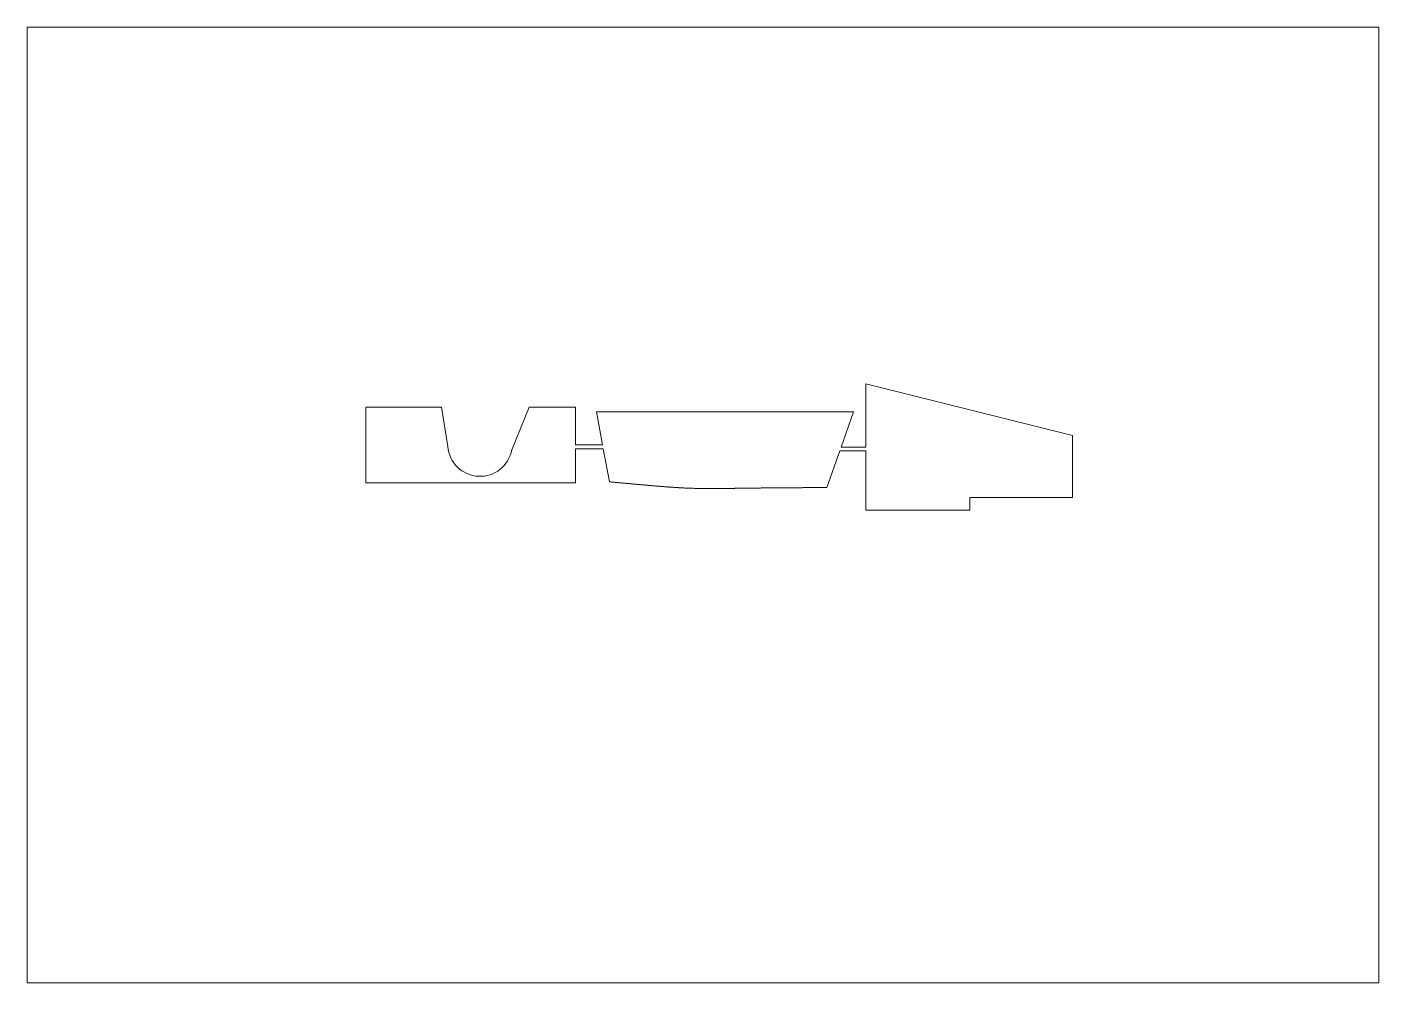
# Paper-space layout 'Sheet' of a CAD drawing. Header units: millimetres. Extents: x 0 to 420, y 0 to 297.
# The model-space entities are those that its viewports show. They can reach past a viewport. Long polylines and large blocks are cut down to what shows.
import ezdxf

# ---------------------------------------------------------------- set-up
doc = ezdxf.new("R2010")
doc.units = ezdxf.units.MM
doc.layers.add('Geometries', color=7, linetype='Continuous')

msp = doc.modelspace()

# ---------------------------------------------------------------- linework, layer by layer
at = {"layer": 'Geometries', "linetype": 'Continuous', "lineweight": 13}
for p, q in [((260.55, 186.1), (324.75, 170.14)), ((260.55, 186.1), (260.55, 166.5)), ((105.25, 178.9), (105.25, 155.4)), ((128.73, 178.9), (105.25, 178.9)), ((130.75, 166.65), (128.73, 178.9)), ((150.57, 165.67), (156.01, 178.9)), ((170.37, 178.9), (156.01, 178.9)), ((170.37, 178.9), (170.37, 167.15)), ((256.79, 177.4), (176.88, 177.4)), ((176.88, 177.4), (178.8, 167.15)), ((256.79, 177.4), (252.92, 166.5)), ((324.75, 150.84), (324.75, 170.14)), ((170.37, 167.15), (178.8, 167.15)), ((179.03, 165.9), (170.37, 165.9)), ((170.37, 165.9), (170.37, 155.4)), ((179.03, 165.9), (180.94, 155.71)), ((252.5, 165.3), (248.45, 153.9)), ((252.5, 165.3), (260.55, 165.3)), ((260.55, 166.5), (252.92, 166.5)), ((260.55, 165.3), (260.55, 146.9)), ((105.25, 155.4), (170.37, 155.4)), ((292.9, 146.9), (292.89, 150.84)), ((292.89, 150.84), (324.75, 150.84)), ((292.9, 146.9), (260.55, 146.9))]:
    msp.add_line(p, q, dxfattribs=at)
at = {"layer": 'Geometries', "linetype": 'Continuous', "lineweight": 13, "flags": 128}
msp.add_lwpolyline([(180.94, 155.71), (181.16, 155.68), (181.38, 155.66), (181.6, 155.64), (181.82, 155.62), (182.04, 155.6), (182.26, 155.58), (182.47, 155.56), (182.71, 155.54), (182.94, 155.52), (183.17, 155.5), (183.4, 155.47), (183.63, 155.45), (183.86, 155.43), (184.09, 155.41), (184.31, 155.39), (184.54, 155.37), (184.76, 155.35), (184.98, 155.33), (185.19, 155.31), (185.4, 155.29), (185.62, 155.27), (185.83, 155.25), (186.05, 155.23), (186.26, 155.21), (186.47, 155.19), (186.68, 155.17), (186.88, 155.15), (187.09, 155.13), (187.29, 155.11), (187.49, 155.09), (187.69, 155.08), (187.9, 155.06), (188.1, 155.04), (188.3, 155.02), (188.49, 155), (188.69, 154.99), (188.89, 154.97), (189.08, 154.95), (189.27, 154.93), (189.46, 154.91), (189.66, 154.9), (189.84, 154.88), (190.03, 154.86), (190.21, 154.85), (190.39, 154.83), (190.58, 154.82), (190.79, 154.8), (191, 154.78), (191.21, 154.76), (191.42, 154.74), (191.63, 154.72), (191.84, 154.7), (192.04, 154.69), (192.24, 154.67), (192.45, 154.65), (192.65, 154.63), (192.84, 154.62), (193.04, 154.6), (193.23, 154.58), (193.41, 154.57), (193.59, 154.55), (193.77, 154.54), (193.95, 154.52), (194.16, 154.5), (194.36, 154.49), (194.56, 154.47), (194.77, 154.45), (194.97, 154.43), (195.16, 154.42), (195.36, 154.4), (195.54, 154.39), (195.72, 154.37), (195.89, 154.36), (196.07, 154.34), (196.24, 154.33), (196.42, 154.32), (196.62, 154.3), (196.82, 154.28), (197.03, 154.27), (197.23, 154.25), (197.43, 154.24), (197.62, 154.22), (197.81, 154.21), (198, 154.19), (198.19, 154.18), (198.38, 154.16), (198.57, 154.15), (198.76, 154.13), (198.95, 154.12), (199.13, 154.11), (199.31, 154.09), (199.49, 154.08), (199.67, 154.07), (199.85, 154.06), (200.03, 154.04), (200.2, 154.03), (200.38, 154.02), (200.56, 154.01), (200.73, 153.99), (200.9, 153.98), (201.07, 153.97), (201.25, 153.96), (201.43, 153.95), (201.61, 153.94), (201.79, 153.93), (201.96, 153.92), (202.14, 153.9), (202.34, 153.89), (202.54, 153.88), (202.74, 153.87), (202.94, 153.86), (203.14, 153.85), (203.35, 153.84), (203.54, 153.82), (203.74, 153.81), (203.94, 153.8), (204.14, 153.79), (204.33, 153.78), (204.55, 153.77), (204.78, 153.76), (205, 153.75), (205.22, 153.74), (205.44, 153.73), (205.66, 153.73), (205.92, 153.72), (206.17, 153.71), (206.43, 153.7), (206.68, 153.69), (207.01, 153.68), (207.34, 153.67), (207.66, 153.66), (207.99, 153.65), (208.31, 153.64), (208.63, 153.64), (208.96, 153.63), (209.26, 153.62), (209.55, 153.62), (209.85, 153.62), (210.15, 153.61), (210.45, 153.61), (210.75, 153.61), (210.97, 153.61), (211.18, 153.6), (211.39, 153.6), (211.6, 153.6), (211.81, 153.6), (212.03, 153.6), (212.24, 153.6), (212.45, 153.6), (212.67, 153.6), (212.86, 153.6), (213.05, 153.6), (213.25, 153.6), (213.45, 153.6), (213.64, 153.61), (213.84, 153.61), (214.04, 153.61), (214.24, 153.61), (214.43, 153.61), (214.61, 153.61), (214.79, 153.61), (214.98, 153.61), (215.17, 153.62), (215.35, 153.62), (215.54, 153.62), (215.73, 153.62), (215.92, 153.62), (216.11, 153.63), (216.31, 153.63), (216.5, 153.63), (216.7, 153.63), (216.9, 153.63), (217.11, 153.64), (217.31, 153.64), (217.48, 153.64), (217.65, 153.64), (217.83, 153.65), (218, 153.65), (218.18, 153.65), (218.35, 153.65), (218.52, 153.66), (218.69, 153.66), (218.86, 153.66), (219.03, 153.66), (219.21, 153.67), (219.38, 153.67), (219.56, 153.67), (219.74, 153.67), (219.91, 153.68), (220.09, 153.68), (220.27, 153.68), (220.45, 153.68), (220.63, 153.69), (220.81, 153.69), (221, 153.69), (221.19, 153.69), (221.37, 153.7), (221.57, 153.7), (221.76, 153.7), (221.95, 153.7), (222.14, 153.71), (222.33, 153.71), (222.53, 153.71), (222.73, 153.72), (222.93, 153.72), (223.13, 153.72), (223.34, 153.72), (223.54, 153.73), (223.75, 153.73), (223.96, 153.73), (224.15, 153.74), (224.34, 153.74), (224.54, 153.74), (224.73, 153.74), (224.93, 153.75), (225.12, 153.75), (225.32, 153.75), (225.52, 153.75), (225.72, 153.76), (225.92, 153.76), (226.13, 153.76), (226.33, 153.76), (226.54, 153.77), (226.75, 153.77), (226.97, 153.77), (227.18, 153.78), (227.4, 153.78), (227.61, 153.78), (227.83, 153.78), (228.05, 153.79), (228.27, 153.79), (228.5, 153.79), (228.72, 153.79), (228.93, 153.8), (229.14, 153.8), (229.35, 153.8), (229.56, 153.8), (229.77, 153.81), (229.99, 153.81), (230.19, 153.81), (230.4, 153.81), (230.61, 153.81), (230.82, 153.82), (231.03, 153.82), (231.25, 153.82), (231.46, 153.82), (231.68, 153.82), (231.9, 153.83), (232.13, 153.83), (232.36, 153.83), (232.6, 153.83), (232.83, 153.83), (233.06, 153.84), (233.3, 153.84), (233.54, 153.84), (233.78, 153.84), (234.02, 153.84), (234.27, 153.85), (234.51, 153.85), (234.74, 153.85), (234.98, 153.85), (235.21, 153.85), (235.45, 153.86), (235.69, 153.86), (235.91, 153.86), (236.13, 153.86), (236.35, 153.86), (236.57, 153.86), (236.79, 153.86), (237.01, 153.87), (237.23, 153.87), (237.45, 153.87), (237.68, 153.87), (237.91, 153.87), (238.14, 153.87), (238.37, 153.87), (238.6, 153.87), (238.84, 153.88), (239.07, 153.88), (239.31, 153.88), (239.55, 153.88), (239.79, 153.88), (240.03, 153.88), (240.27, 153.88), (240.52, 153.88), (240.76, 153.88), (241.01, 153.89), (241.28, 153.89), (241.56, 153.89), (241.84, 153.89), (242.11, 153.89), (242.39, 153.89), (242.65, 153.89), (242.91, 153.89), (243.17, 153.89), (243.43, 153.89), (243.69, 153.89), (243.95, 153.89), (244.22, 153.9), (244.46, 153.9), (244.7, 153.9), (244.95, 153.9), (245.2, 153.9), (245.45, 153.9), (245.7, 153.9), (245.95, 153.9), (246.2, 153.9), (246.45, 153.9), (246.71, 153.9), (246.97, 153.9), (247.22, 153.9), (247.47, 153.9), (247.71, 153.9), (247.96, 153.9), (248.21, 153.9), (248.45, 153.9)], dxfattribs=at)
at = {"layer": 'Geometries', "linetype": 'Continuous', "lineweight": 13}
msp.add_arc((140.72, 167.4), 10, 184.3144, 350.0338, dxfattribs=at)

psp = doc.layouts.new('Sheet')

# ---------------------------------------------------------------- viewports
at = {"layer": '0'}
psp.add_viewport(center=(210, 148.5), size=(420, 297), view_center_point=(210, 148.5), view_height=297, dxfattribs=at)

doc.saveas('drawing.dxf')
